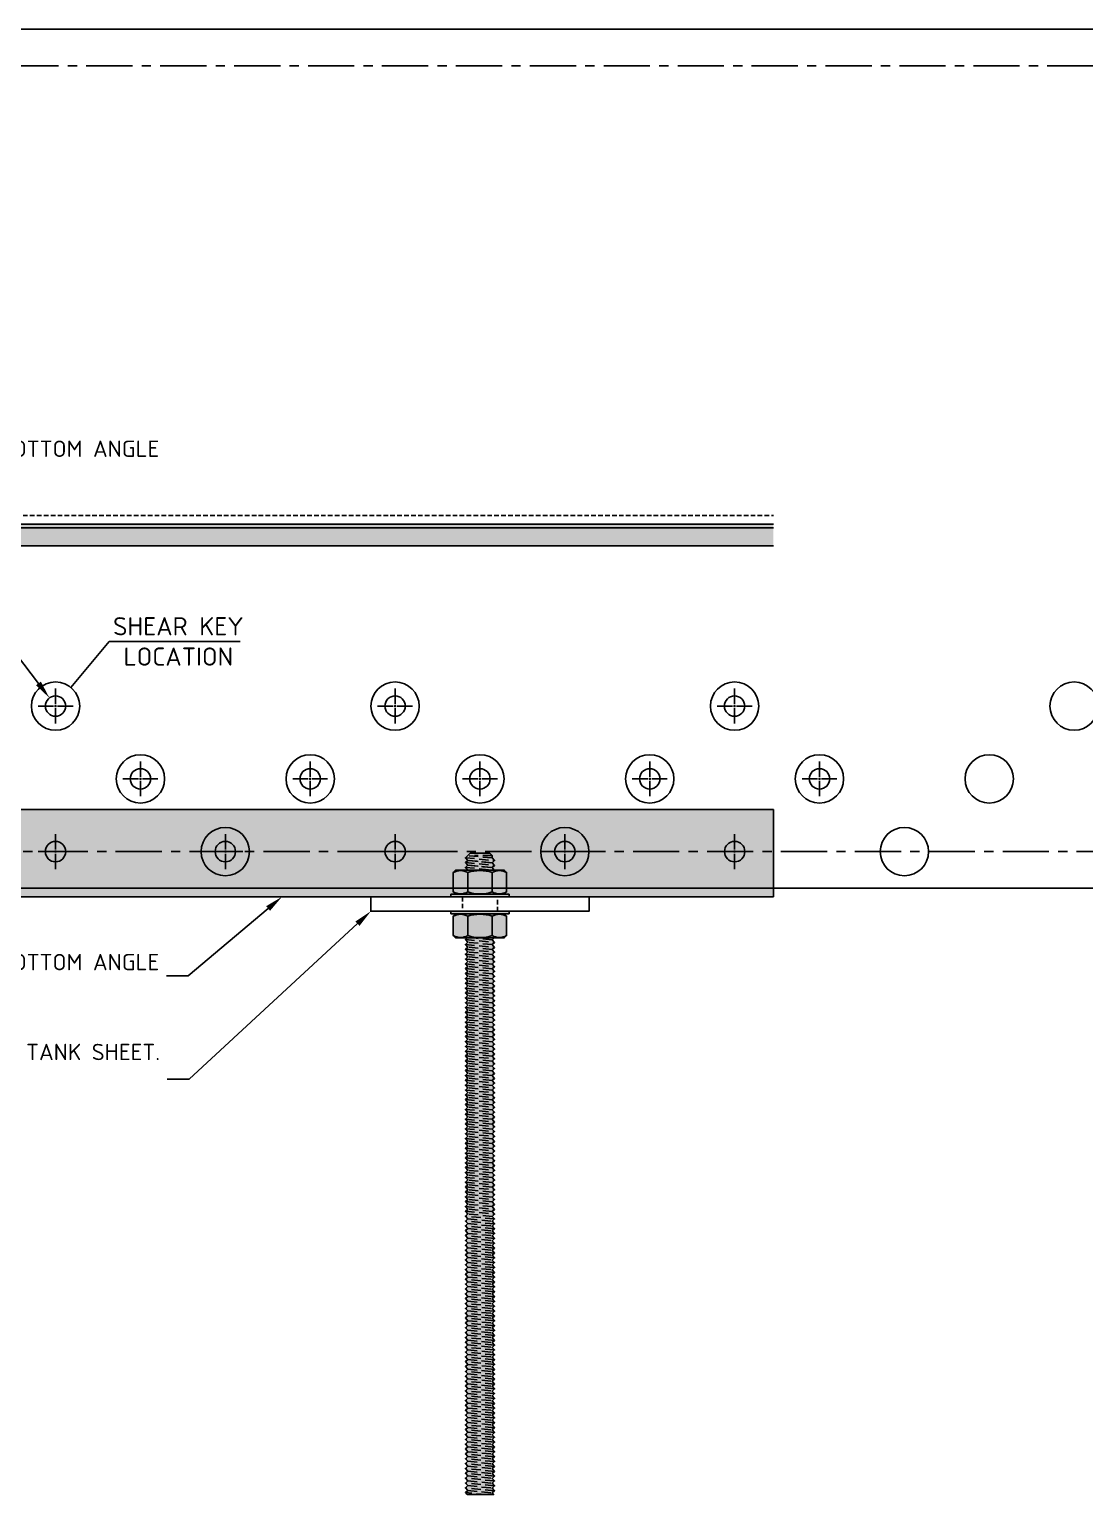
# Model space of a CAD drawing. Header units: millimetres. Extents: x -272986 to 200319, y -34579 to 49604.
# Drawn here: x 41506 to 42231, y -625 to 382 of the extents above; entities that cross this region are included whole.
import ezdxf
from ezdxf import colors
from ezdxf.entities.mleader import LeaderData, LeaderLine
from ezdxf.math import Vec2, Vec3

# ---------------------------------------------------------------- set-up
doc = ezdxf.new("R2010")
doc.units = ezdxf.units.MM
for name, pattern in [('CENTER', [50.8, 31.75, -6.35, 6.35, -6.35]), ('CENTER2', [28.575, 19.05, -3.175, 3.175, -3.175]), ('HIDDEN', [9.525, 6.35, -3.175]), ('HIDDEN2', [4.7625, 3.175, -1.5875])]:
    doc.linetypes.add(name, pattern=pattern)
doc.layers.get('Defpoints').update_dxf_attribs({"color": 9})
for name, color, linetype in [('Bolt Holes', 7, 'Continuous'), ('CENTRELINE', 1, 'CENTER'), ('X 0952 M', 7, 'Continuous'), ('X 1001 M', 8, 'HIDDEN2'), ('X 1952 M', 8, 'HIDDEN'), ('X 3001 D', 5, 'Continuous'), ('X 5001 H', 8, 'Continuous')]:
    doc.layers.add(name, color=color, linetype=linetype)
doc.layers.add('X 5999 H', color=7, linetype='Continuous', true_color=0xffffff)
doc.styles.add('BIT STD. 2.5', font='isocpeur.ttf', dxfattribs={"height": 2.5})
doc.dimstyles.new('BIT STD. 2.5.1', dxfattribs={"dimtxt": 2, "dimasz": 2.5, "dimexe": 1, "dimexo": 0.75, "dimgap": 1, "dimtad": 1, "dimtih": 1, "dimtoh": 1, "dimdec": 0, "dimdsep": 46, "dimtxsty": 'BIT STD. 2.5', "dimcen": 0, "dimadec": 0, "dimazin": 0, "dimtfac": 1, "dimtdec": 0, "dimtofl": 0, "dimtmove": 0, "dimatfit": 3, "dimfxl": 1, "dimtfill": 1, "dimlwd": -1, "dimlwe": -1, "dimarcsym": 0})

# ---------------------------------------------------------------- blocks, each defined once
blk = doc.blocks.new('*U330')
blk.add_line((-619.6, 0), (-2573.6, 0))
blk = doc.blocks.new('*U217')
at = {"layer": 'CENTRELINE', "color": 0, "linetype": 'CENTER2', "transparency": 16777216}
for p, q in [((0, 1.4), (0, 12)), ((-12, 0), (-1.4, 0)), ((1.4, 0), (12, 0)), ((0, -12), (0, -1.4))]:
    blk.add_line(p, q, dxfattribs=at)
at = {"layer": 'CENTRELINE', "color": 0, "linetype": 'Continuous', "transparency": 16777216}
for p, q in [((-0.7, 0), (0.7, 0)), ((0, -0.7), (0, 0.7))]:
    blk.add_line(p, q, dxfattribs=at)
blk = doc.blocks.new('14mm DIA HOLE')
blk.add_circle((0, 0), 7)
at = {"layer": 'CENTRELINE', "linetype": 'CENTER2'}
blk.add_blockref('*U217', (0, 0), dxfattribs=at)
blk = doc.blocks.new('*U329')
blk.add_blockref('14mm DIA HOLE', (0, 0))
blk = doc.blocks.new('540 SDDS')
blk.add_line((2423.6, 25), (-30, 25))
at = {"layer": 'Defpoints', "color": 1, "linetype": 'CENTER'}
blk.add_lwpolyline([(0, -540), (2450, -540), (2450, 0), (0, 0)], close=True, dxfattribs=at)
blk.add_blockref('*U330', (2600, -565))
at = {"layer": 'Bolt Holes', "color": 0, "linetype": 'ByBlock', "lineweight": -2, "transparency": 16777216}
for p in [(466.7, -540), (583.4, -540), (700.1, -540), (816.7, -540), (933.4, -540)]:
    blk.add_blockref('*U329', p, dxfattribs=at)
blk = doc.blocks.new('*U349')
at = {"color": 112}
blk.add_circle((0, 0), 16.6, dxfattribs=at)
blk = doc.blocks.new('*U350')
at = {"color": 0, "linetype": 'ByBlock', "lineweight": -2, "transparency": 16777216}
for p in [(233.334, 0), (466.668, 0), (700.002, 0)]:
    blk.add_blockref('*U349', p, dxfattribs=at)
blk = doc.blocks.new('*U343')
at = {"color": 112}
blk.add_circle((0, 0), 16.6, dxfattribs=at)
blk = doc.blocks.new('*U344')
at = {"color": 0, "linetype": 'ByBlock', "lineweight": -2, "transparency": 16777216}
for p in [(466.668, 0), (700.002, 0), (933.336, 0)]:
    blk.add_blockref('*U343', p, dxfattribs=at)
blk = doc.blocks.new('*U345')
at = {"color": 112}
blk.add_circle((0, 0), 16.6, dxfattribs=at)
blk = doc.blocks.new('*U346')
at = {"color": 0, "linetype": 'ByBlock', "lineweight": -2, "transparency": 16777216}
for p in [(233.334, 0), (466.668, 0), (700.002, 0), (933.336, 0)]:
    blk.add_blockref('*U345', p, dxfattribs=at)
blk = doc.blocks.new('*U347')
at = {"color": 112}
blk.add_circle((0, 0), 16.6, dxfattribs=at)
blk = doc.blocks.new('*U348')
at = {"color": 0, "linetype": 'ByBlock', "lineweight": -2, "transparency": 16777216}
for p in [(466.668, 0), (700.002, 0), (933.336, 0)]:
    blk.add_blockref('*U347', p, dxfattribs=at)
blk = doc.blocks.new('*D355')
at = {"layer": 'Defpoints', "color": 0, "transparency": 16777216}
for p in [(41519.9, -77.2), (41528.3, -88.4)]:
    blk.add_point(p, dxfattribs=at)
at = {"layer": 'X 3001 D', "color": 0, "transparency": 16777216}
for p, q in [((41417.3, -40.8), (41492.3, -40.8)), ((41492.3, -40.8), (41512.3, -67.3))]:
    blk.add_line(p, q, dxfattribs=at)
blk.add_solid([(41514, -66), (41510.7, -68.5), (41519.9, -77.2)], dxfattribs=at)
at = {"layer": 'X 3001 D', "color": 0, "transparency": 16777216, "insert": (41452.3, -27.6), "char_height": 12.5, "attachment_point": 5, "style": 'BIT STD. 2.5', "bg_fill": 3, "box_fill_scale": 1.1, "bg_fill_color": 256, "bg_fill_true_color": 13158600, "bg_fill_transparency": 0}
blk.add_mtext(' ∅14 typ.', dxfattribs=at)
blk = doc.blocks.new('A$C1D14493D')
h = blk.add_hatch(color=254)
h.dxf.hatch_style = 1
h.paths.add_polyline_path([(10, -239.4), (8.3, -237.9), (10, -236.1), (8.3, -234.6), (10, -232.8), (8.3, -231.3), (10, -229.4), (8.3, -227.9), (10, -226.1), (8.3, -224.6), (10, -222.8), (8.3, -221.3), (10, -219.4), (8.3, -217.9), (-8.3, -219.6), (-10, -221.4), (-8.3, -222.9), (-10, -224.8), (-8.3, -226.3), (-10, -228.1), (-8.3, -229.6), (-10, -231.4), (-8.3, -232.9), (-10, -234.8), (-8.3, -236.3), (-10, -238.1), (-8.3, -239.6), (-10, -241.4), (-8.3, -242.9), (-10, -244.8), (-8.3, -246.3), (-10, -248.1), (-8.3, -249.6), (-10, -251.4), (-8.3, -252.9), (-10, -254.8), (-8.3, -256.3), (-10, -258.1), (-8.3, -259.6), (-10, -261.4), (-8.3, -262.9), (-10, -264.8), (-8.3, -266.3), (-10, -268.1), (-8.3, -269.6), (-10, -271.4), (-8.3, -272.9), (-10, -274.8), (-8.3, -276.3), (-10, -278.1), (-8.3, -279.6), (-10, -281.4), (-8.3, -282.9), (-10, -284.8), (-8.3, -286.3), (-10, -288.1), (-8.3, -289.6), (-10, -291.4), (-8.3, -292.9), (-10, -294.8), (-8.3, -296.3), (-10, -298.1), (-8.3, -299.6), (-10, -301.4), (-8.3, -302.9), (-10, -304.8), (-8.3, -306.3), (-10, -308.1), (-8.3, -309.6), (-10, -311.4), (-8.3, -312.9), (-10, -314.8), (-8.3, -316.3), (-10, -318.1), (-8.3, -319.6), (-10, -321.4), (-8.3, -322.9), (-10, -324.8), (-8.3, -326.3), (-10, -328.1), (-8.3, -329.6), (-10, -331.4), (-8.3, -332.9), (-10, -334.8), (-8.3, -336.3), (-10, -338.1), (-8.3, -339.6), (-10, -341.4), (-8.3, -342.9), (-10, -344.8), (-8.3, -346.3), (-10, -348.1), (-8.3, -349.6), (-10, -351.4), (-8.3, -352.9), (-10, -354.8), (-8.3, -356.3), (-10, -358.1), (-8.3, -359.6), (-10, -361.4), (-8.3, -362.9), (-10, -364.8), (-8.3, -366.3), (-10, -368.1), (-8.3, -369.6), (-10, -371.4), (-8.3, -372.9), (-10, -374.8), (-8.3, -376.3), (-10, -378.1), (-8.3, -379.6), (-10, -381.4), (-8.3, -382.9), (-10, -384.8), (-8.3, -386.3), (-10, -388.1), (-8.3, -389.6), (-10, -391.4), (-8.3, -392.9), (-10, -394.8), (-8.3, -396.3), (-10, -398.1), (-8.3, -399.6), (-10, -401.4), (-8.3, -402.9), (-10, -404.8), (-8.3, -406.3), (-10, -408.1), (-8.3, -409.6), (-9.4, -410.8), (8.7, -410.8), (10, -409.4), (8.3, -407.9), (10, -406.1), (8.3, -404.6), (10, -402.8), (8.3, -401.3), (10, -399.4), (8.3, -397.9), (10, -396.1), (8.3, -394.6), (10, -392.8), (8.3, -391.3), (10, -389.4), (8.3, -387.9), (10, -386.1), (8.3, -384.6), (10, -382.8), (8.3, -381.3), (10, -379.4), (8.3, -377.9), (10, -376.1), (8.3, -374.6), (10, -372.8), (8.3, -371.3), (10, -369.4), (8.3, -367.9), (10, -366.1), (8.3, -364.6), (10, -362.8), (8.3, -361.3), (10, -359.4), (8.3, -357.9), (10, -356.1), (8.3, -354.6), (10, -352.8), (8.3, -351.3), (10, -349.4), (8.3, -347.9), (10, -346.1), (8.3, -344.6), (10, -342.8), (8.3, -341.3), (10, -339.4), (8.3, -337.9), (10, -336.1), (8.3, -334.6), (10, -332.8), (8.3, -331.3), (10, -329.4), (8.3, -327.9), (10, -326.1), (8.3, -324.6), (10, -322.8), (8.3, -321.3), (10, -319.4), (8.3, -317.9), (10, -316.1), (8.3, -314.6), (10, -312.8), (8.3, -311.3), (10, -309.4), (8.3, -307.9), (10, -306.1), (8.3, -304.6), (10, -302.8), (8.3, -301.3), (10, -299.4), (8.3, -297.9), (10, -296.1), (8.3, -294.6), (10, -292.8), (8.3, -291.3), (10, -289.4), (8.3, -287.9), (10, -286.1), (8.3, -284.6), (10, -282.8), (8.3, -281.3), (10, -279.4), (8.3, -277.9), (10, -276.1), (8.3, -274.6), (10, -272.8), (8.3, -271.3), (10, -269.4), (8.3, -267.9), (10, -266.1), (8.3, -264.6), (10, -262.8), (8.3, -261.3), (10, -259.4), (8.3, -257.9), (10, -256.1), (8.3, -254.6), (10, -252.8), (8.3, -251.3), (10, -249.4), (8.3, -247.9), (10, -246.1), (8.3, -244.6), (10, -242.8), (8.3, -241.3)])
h.paths.add_polyline_path([(8.3, 18.3), (10, 20.2), (8.3, 21.7), (10, 23.5), (8.3, 25), (10, 26.8), (8.3, 28.3), (6.7, 30), (-6.7, 30), (-8.3, 28.3), (-8.3, 26.7), (-10, 24.8), (-8.3, 23.3), (-10, 21.5), (-8.3, 20), (-9.8, 18.3)])
h.paths.add_polyline_path([(18.3, 3.3), (18.3, 16.7), (16.7, 18.3), (-16.7, 18.3), (-18.3, 16.7), (-18.3, 3.3), (-16.7, 1.7), (16.7, 1.7)])
h.paths.add_polyline_path([(-20, 1.7), (-20, 0), (20, 0), (20, 1.7)])
h.paths.add_polyline_path([(-20, -11.7), (-20, -10), (20, -10), (20, -11.7)])
h.paths.add_polyline_path([(18.3, -13.3), (18.3, -26.7), (16.7, -28.3), (-16.7, -28.3), (-18.3, -26.7), (-18.3, -13.3), (-16.7, -11.7), (16.7, -11.7)])
h.paths.add_polyline_path([(-8.3, -219.6), (8.3, -217.9), (10, -216.1), (8.3, -214.6), (10, -212.8), (8.3, -211.3), (10, -209.4), (8.3, -207.9), (10, -206.1), (8.3, -204.6), (10, -202.8), (8.3, -201.3), (10, -199.4), (8.3, -197.9), (10, -196.1), (8.3, -194.6), (10, -192.8), (8.3, -191.3), (10, -189.4), (8.3, -187.9), (10, -186.1), (8.3, -184.6), (10, -182.8), (8.3, -181.3), (10, -179.4), (8.3, -177.9), (10, -176.1), (8.3, -174.6), (10, -172.8), (8.3, -171.3), (10, -169.4), (8.3, -167.9), (10, -166.1), (8.3, -164.6), (10, -162.8), (8.3, -161.3), (10, -159.4), (8.3, -157.9), (10, -156.1), (8.3, -154.6), (10, -152.8), (8.3, -151.3), (10, -149.4), (8.3, -147.9), (10, -146.1), (8.3, -144.6), (10, -142.8), (8.3, -141.3), (10, -139.4), (8.3, -137.9), (10, -136.1), (8.3, -134.6), (10, -132.8), (8.3, -131.3), (10, -129.4), (8.3, -127.9), (10, -126.1), (8.3, -124.6), (10, -122.8), (8.3, -121.3), (10, -119.4), (8.3, -117.9), (10, -116.1), (8.3, -114.6), (10, -112.8), (8.3, -111.3), (10, -109.4), (8.3, -107.9), (10, -106.1), (8.3, -104.6), (10, -102.8), (8.3, -101.3), (10, -99.4), (8.3, -97.9), (10, -96.1), (8.3, -94.6), (10, -92.8), (8.3, -91.3), (10, -89.4), (8.3, -87.9), (10, -86.1), (8.3, -84.6), (10, -82.8), (8.3, -81.3), (10, -79.4), (8.3, -77.9), (10, -76.1), (8.3, -74.6), (10, -72.8), (8.3, -71.3), (10, -69.4), (8.3, -67.9), (10, -66.1), (8.3, -64.6), (10, -62.8), (8.3, -61.3), (10, -59.4), (8.3, -57.9), (10, -56.1), (8.3, -54.6), (10, -52.8), (8.3, -51.3), (10, -49.4), (8.3, -47.9), (10, -46.1), (8.3, -44.6), (10, -42.8), (8.3, -41.3), (10, -39.4), (8.3, -37.9), (10, -36.1), (8.3, -34.6), (10, -32.8), (8.3, -31.3), (10, -29.4), (8.8, -28.3), (-9.7, -28.3), (-8.3, -29.6), (-10, -31.4), (-8.3, -32.9), (-10, -34.8), (-8.3, -36.3), (-10, -38.1), (-8.3, -39.6), (-10, -41.4), (-8.3, -42.9), (-10, -44.8), (-8.3, -46.3), (-10, -48.1), (-8.3, -49.6), (-10, -51.4), (-8.3, -52.9), (-10, -54.8), (-8.3, -56.3), (-10, -58.1), (-8.3, -59.6), (-10, -61.4), (-8.3, -62.9), (-10, -64.8), (-8.3, -66.3), (-10, -68.1), (-8.3, -69.6), (-10, -71.4), (-8.3, -72.9), (-10, -74.8), (-8.3, -76.3), (-10, -78.1), (-8.3, -79.6), (-10, -81.4), (-8.3, -82.9), (-10, -84.8), (-8.3, -86.3), (-10, -88.1), (-8.3, -89.6), (-10, -91.4), (-8.3, -92.9), (-10, -94.8), (-8.3, -96.3), (-10, -98.1), (-8.3, -99.6), (-10, -101.4), (-8.3, -102.9), (-10, -104.8), (-8.3, -106.3), (-10, -108.1), (-8.3, -109.6), (-10, -111.4), (-8.3, -112.9), (-10, -114.8), (-8.3, -116.3), (-10, -118.1), (-8.3, -119.6), (-10, -121.4), (-8.3, -122.9), (-10, -124.8), (-8.3, -126.3), (-10, -128.1), (-8.3, -129.6), (-10, -131.4), (-8.3, -132.9), (-10, -134.8), (-8.3, -136.3), (-10, -138.1), (-8.3, -139.6), (-10, -141.4), (-8.3, -142.9), (-10, -144.8), (-8.3, -146.3), (-10, -148.1), (-8.3, -149.6), (-10, -151.4), (-8.3, -152.9), (-10, -154.8), (-8.3, -156.3), (-10, -158.1), (-8.3, -159.6), (-10, -161.4), (-8.3, -162.9), (-10, -164.8), (-8.3, -166.3), (-10, -168.1), (-8.3, -169.6), (-10, -171.4), (-8.3, -172.9), (-10, -174.8), (-8.3, -176.3), (-10, -178.1), (-8.3, -179.6), (-10, -181.4), (-8.3, -182.9), (-10, -184.8), (-8.3, -186.3), (-10, -188.1), (-8.3, -189.6), (-10, -191.4), (-8.3, -192.9), (-10, -194.8), (-8.3, -196.3), (-10, -198.1), (-8.3, -199.6), (-10, -201.4), (-8.3, -202.9), (-10, -204.8), (-8.3, -206.3), (-10, -208.1), (-8.3, -209.6), (-10, -211.4), (-8.3, -212.9), (-10, -214.8), (-8.3, -216.3), (-10, -218.1)])
at = {"layer": 'X 0952 M'}
for p, q in [((-8.3, 16.7), (-8.3, 3.3)), ((8.3, 16.7), (8.3, 3.3)), ((-8.3, -26.7), (-8.3, -13.3)), ((8.3, -26.7), (8.3, -13.3))]:
    blk.add_line(p, q, dxfattribs=at)
for points in [[(8.3, 18.3), (10, 20.2), (8.3, 21.7), (10, 23.5), (8.3, 25), (10, 26.8), (8.3, 28.3), (6.7, 30), (-6.7, 30), (-8.3, 28.3), (-8.3, 26.7), (-10, 24.8), (-8.3, 23.3), (-10, 21.5), (-8.3, 20), (-9.8, 18.3)], [(18.3, 3.3), (18.3, 16.7), (16.7, 18.3), (-16.7, 18.3), (-18.3, 16.7), (-18.3, 3.3), (-16.7, 1.7), (16.7, 1.7)], [(-20, 1.7), (-20, 0), (20, 0), (20, 1.7)], [(-20, -11.7), (-20, -10), (20, -10), (20, -11.7)], [(18.3, -13.3), (18.3, -26.7), (16.7, -28.3), (-16.7, -28.3), (-18.3, -26.7), (-18.3, -13.3), (-16.7, -11.7), (16.7, -11.7)], [(-8.3, -219.6), (-10, -221.4), (-8.3, -222.9), (-10, -224.8), (-8.3, -226.3), (-10, -228.1), (-8.3, -229.6), (-10, -231.4), (-8.3, -232.9), (-10, -234.8), (-8.3, -236.3), (-10, -238.1), (-8.3, -239.6), (-10, -241.4), (-8.3, -242.9), (-10, -244.8), (-8.3, -246.3), (-10, -248.1), (-8.3, -249.6), (-10, -251.4), (-8.3, -252.9), (-10, -254.8), (-8.3, -256.3), (-10, -258.1), (-8.3, -259.6), (-10, -261.4), (-8.3, -262.9), (-10, -264.8), (-8.3, -266.3), (-10, -268.1), (-8.3, -269.6), (-10, -271.4), (-8.3, -272.9), (-10, -274.8), (-8.3, -276.3), (-10, -278.1), (-8.3, -279.6), (-10, -281.4), (-8.3, -282.9), (-10, -284.8), (-8.3, -286.3), (-10, -288.1), (-8.3, -289.6), (-10, -291.4), (-8.3, -292.9), (-10, -294.8), (-8.3, -296.3), (-10, -298.1), (-8.3, -299.6), (-10, -301.4), (-8.3, -302.9), (-10, -304.8), (-8.3, -306.3), (-10, -308.1), (-8.3, -309.6), (-10, -311.4), (-8.3, -312.9), (-10, -314.8), (-8.3, -316.3), (-10, -318.1), (-8.3, -319.6), (-10, -321.4), (-8.3, -322.9), (-10, -324.8), (-8.3, -326.3), (-10, -328.1), (-8.3, -329.6), (-10, -331.4), (-8.3, -332.9), (-10, -334.8), (-8.3, -336.3), (-10, -338.1), (-8.3, -339.6), (-10, -341.4), (-8.3, -342.9), (-10, -344.8), (-8.3, -346.3), (-10, -348.1), (-8.3, -349.6), (-10, -351.4), (-8.3, -352.9), (-10, -354.8), (-8.3, -356.3), (-10, -358.1), (-8.3, -359.6), (-10, -361.4), (-8.3, -362.9), (-10, -364.8), (-8.3, -366.3), (-10, -368.1), (-8.3, -369.6), (-10, -371.4), (-8.3, -372.9), (-10, -374.8), (-8.3, -376.3), (-10, -378.1), (-8.3, -379.6), (-10, -381.4), (-8.3, -382.9), (-10, -384.8), (-8.3, -386.3), (-10, -388.1), (-8.3, -389.6), (-10, -391.4), (-8.3, -392.9), (-10, -394.8), (-8.3, -396.3), (-10, -398.1), (-8.3, -399.6), (-10, -401.4), (-8.3, -402.9), (-10, -404.8), (-8.3, -406.3), (-10, -408.1), (-8.3, -409.6), (-9.4, -410.8), (8.7, -410.8), (10, -409.4), (8.3, -407.9), (10, -406.1), (8.3, -404.6), (10, -402.8), (8.3, -401.3), (10, -399.4), (8.3, -397.9), (10, -396.1), (8.3, -394.6), (10, -392.8), (8.3, -391.3), (10, -389.4), (8.3, -387.9), (10, -386.1), (8.3, -384.6), (10, -382.8), (8.3, -381.3), (10, -379.4), (8.3, -377.9), (10, -376.1), (8.3, -374.6), (10, -372.8), (8.3, -371.3), (10, -369.4), (8.3, -367.9), (10, -366.1), (8.3, -364.6), (10, -362.8), (8.3, -361.3), (10, -359.4), (8.3, -357.9), (10, -356.1), (8.3, -354.6), (10, -352.8), (8.3, -351.3), (10, -349.4), (8.3, -347.9), (10, -346.1), (8.3, -344.6), (10, -342.8), (8.3, -341.3), (10, -339.4), (8.3, -337.9), (10, -336.1), (8.3, -334.6), (10, -332.8), (8.3, -331.3), (10, -329.4), (8.3, -327.9), (10, -326.1), (8.3, -324.6), (10, -322.8), (8.3, -321.3), (10, -319.4), (8.3, -317.9), (10, -316.1), (8.3, -314.6), (10, -312.8), (8.3, -311.3), (10, -309.4), (8.3, -307.9), (10, -306.1), (8.3, -304.6), (10, -302.8), (8.3, -301.3), (10, -299.4), (8.3, -297.9), (10, -296.1), (8.3, -294.6), (10, -292.8), (8.3, -291.3), (10, -289.4), (8.3, -287.9), (10, -286.1), (8.3, -284.6), (10, -282.8), (8.3, -281.3), (10, -279.4), (8.3, -277.9), (10, -276.1), (8.3, -274.6), (10, -272.8), (8.3, -271.3), (10, -269.4), (8.3, -267.9), (10, -266.1), (8.3, -264.6), (10, -262.8), (8.3, -261.3), (10, -259.4), (8.3, -257.9), (10, -256.1), (8.3, -254.6), (10, -252.8), (8.3, -251.3), (10, -249.4), (8.3, -247.9), (10, -246.1), (8.3, -244.6), (10, -242.8), (8.3, -241.3), (10, -239.4), (8.3, -237.9), (10, -236.1), (8.3, -234.6), (10, -232.8), (8.3, -231.3), (10, -229.4), (8.3, -227.9), (10, -226.1), (8.3, -224.6), (10, -222.8), (8.3, -221.3), (10, -219.4), (8.3, -217.9), (10, -216.1), (8.3, -214.6), (10, -212.8), (8.3, -211.3), (10, -209.4), (8.3, -207.9), (10, -206.1), (8.3, -204.6), (10, -202.8), (8.3, -201.3), (10, -199.4), (8.3, -197.9), (10, -196.1), (8.3, -194.6), (10, -192.8), (8.3, -191.3), (10, -189.4), (8.3, -187.9), (10, -186.1), (8.3, -184.6), (10, -182.8), (8.3, -181.3), (10, -179.4), (8.3, -177.9), (10, -176.1), (8.3, -174.6), (10, -172.8), (8.3, -171.3), (10, -169.4), (8.3, -167.9), (10, -166.1), (8.3, -164.6), (10, -162.8), (8.3, -161.3), (10, -159.4), (8.3, -157.9), (10, -156.1), (8.3, -154.6), (10, -152.8), (8.3, -151.3), (10, -149.4), (8.3, -147.9), (10, -146.1), (8.3, -144.6), (10, -142.8), (8.3, -141.3), (10, -139.4), (8.3, -137.9), (10, -136.1), (8.3, -134.6), (10, -132.8), (8.3, -131.3), (10, -129.4), (8.3, -127.9), (10, -126.1), (8.3, -124.6), (10, -122.8), (8.3, -121.3), (10, -119.4), (8.3, -117.9), (10, -116.1), (8.3, -114.6), (10, -112.8), (8.3, -111.3), (10, -109.4), (8.3, -107.9), (10, -106.1), (8.3, -104.6), (10, -102.8), (8.3, -101.3), (10, -99.4), (8.3, -97.9), (10, -96.1), (8.3, -94.6), (10, -92.8), (8.3, -91.3), (10, -89.4), (8.3, -87.9), (10, -86.1), (8.3, -84.6), (10, -82.8), (8.3, -81.3), (10, -79.4), (8.3, -77.9), (10, -76.1), (8.3, -74.6), (10, -72.8), (8.3, -71.3), (10, -69.4), (8.3, -67.9), (10, -66.1), (8.3, -64.6), (10, -62.8), (8.3, -61.3), (10, -59.4), (8.3, -57.9), (10, -56.1), (8.3, -54.6), (10, -52.8), (8.3, -51.3), (10, -49.4), (8.3, -47.9), (10, -46.1), (8.3, -44.6), (10, -42.8), (8.3, -41.3), (10, -39.4), (8.3, -37.9), (10, -36.1), (8.3, -34.6), (10, -32.8), (8.3, -31.3), (10, -29.4), (8.8, -28.3), (-9.7, -28.3), (-8.3, -29.6), (-10, -31.4), (-8.3, -32.9), (-10, -34.8), (-8.3, -36.3), (-10, -38.1), (-8.3, -39.6), (-10, -41.4), (-8.3, -42.9), (-10, -44.8), (-8.3, -46.3), (-10, -48.1), (-8.3, -49.6), (-10, -51.4), (-8.3, -52.9), (-10, -54.8), (-8.3, -56.3), (-10, -58.1), (-8.3, -59.6), (-10, -61.4), (-8.3, -62.9), (-10, -64.8), (-8.3, -66.3), (-10, -68.1), (-8.3, -69.6), (-10, -71.4), (-8.3, -72.9), (-10, -74.8), (-8.3, -76.3), (-10, -78.1), (-8.3, -79.6), (-10, -81.4), (-8.3, -82.9), (-10, -84.8), (-8.3, -86.3), (-10, -88.1), (-8.3, -89.6), (-10, -91.4), (-8.3, -92.9), (-10, -94.8), (-8.3, -96.3), (-10, -98.1), (-8.3, -99.6), (-10, -101.4), (-8.3, -102.9), (-10, -104.8), (-8.3, -106.3), (-10, -108.1), (-8.3, -109.6), (-10, -111.4), (-8.3, -112.9), (-10, -114.8), (-8.3, -116.3), (-10, -118.1), (-8.3, -119.6), (-10, -121.4), (-8.3, -122.9), (-10, -124.8), (-8.3, -126.3), (-10, -128.1), (-8.3, -129.6), (-10, -131.4), (-8.3, -132.9), (-10, -134.8), (-8.3, -136.3), (-10, -138.1), (-8.3, -139.6), (-10, -141.4), (-8.3, -142.9), (-10, -144.8), (-8.3, -146.3), (-10, -148.1), (-8.3, -149.6), (-10, -151.4), (-8.3, -152.9), (-10, -154.8), (-8.3, -156.3), (-10, -158.1), (-8.3, -159.6), (-10, -161.4), (-8.3, -162.9), (-10, -164.8), (-8.3, -166.3), (-10, -168.1), (-8.3, -169.6), (-10, -171.4), (-8.3, -172.9), (-10, -174.8), (-8.3, -176.3), (-10, -178.1), (-8.3, -179.6), (-10, -181.4), (-8.3, -182.9), (-10, -184.8), (-8.3, -186.3), (-10, -188.1), (-8.3, -189.6), (-10, -191.4), (-8.3, -192.9), (-10, -194.8), (-8.3, -196.3), (-10, -198.1), (-8.3, -199.6), (-10, -201.4), (-8.3, -202.9), (-10, -204.8), (-8.3, -206.3), (-10, -208.1), (-8.3, -209.6), (-10, -211.4), (-8.3, -212.9), (-10, -214.8), (-8.3, -216.3), (-10, -218.1)]]:
    blk.add_lwpolyline(points, close=True, dxfattribs=at)
for centre, radius, start, end in [((-13.3, 8), 9.97, 59.9148, 120.0852), ((0, -8.5), 26.5, 71.68, 108.32), ((13.3, 8), 9.97, 59.9148, 120.0852), ((-13.3, 12), 9.97, 239.9148, 300.0852), ((0, 28.5), 26.5, 251.68, 288.32), ((13.3, 12), 9.97, 239.9148, 300.0852), ((-13.3, -22), 9.97, 59.9148, 120.0852), ((0, -38.5), 26.5, 71.68, 108.32), ((13.3, -22), 9.97, 59.9148, 120.0852), ((-13.3, -18), 9.97, 239.9148, 300.0852), ((0, -1.5), 26.5, 251.68, 288.32), ((13.3, -18), 9.97, 239.9148, 300.0852)]:
    blk.add_arc(centre, radius, start, end, dxfattribs=at)
at = {"layer": 'X 1952 M'}
for p, q in [((10, 26.8), (-10, 24.8)), ((10, 23.5), (-10, 21.5)), ((-8.3, 28.3), (3.7, 28.3)), ((-8.3, 26.7), (8.3, 28.3)), ((8.3, 25), (-8.3, 23.3)), ((-8.3, 23.3), (8.3, 25)), ((8.3, 21.7), (-8.3, 20)), ((-8.3, 20), (8.3, 21.7)), ((10, 20.2), (-8.3, 18.3)), ((10, -29.4), (-10, -31.4)), ((-8.3, -29.6), (4.3, -28.3)), ((10, -32.8), (-10, -34.8)), ((10, -36.1), (-10, -38.1)), ((10, -39.4), (-10, -41.4)), ((-8.3, -32.9), (8.3, -31.3)), ((-8.3, -36.3), (8.3, -34.6)), ((-8.3, -39.6), (8.3, -37.9)), ((10, -42.8), (-10, -44.8)), ((10, -46.1), (-10, -48.1)), ((10, -49.4), (-10, -51.4)), ((-8.3, -42.9), (8.3, -41.3)), ((-8.3, -46.3), (8.3, -44.6)), ((-8.3, -49.6), (8.3, -47.9)), ((10, -52.8), (-10, -54.8)), ((10, -56.1), (-10, -58.1)), ((10, -59.4), (-10, -61.4)), ((-8.3, -52.9), (8.3, -51.3)), ((-8.3, -56.3), (8.3, -54.6)), ((-8.3, -59.6), (8.3, -57.9)), ((10, -62.8), (-10, -64.8)), ((10, -66.1), (-10, -68.1)), ((10, -69.4), (-10, -71.4)), ((-8.3, -62.9), (8.3, -61.3)), ((-8.3, -66.3), (8.3, -64.6)), ((-8.3, -69.6), (8.3, -67.9)), ((10, -72.8), (-10, -74.8)), ((10, -76.1), (-10, -78.1)), ((10, -79.4), (-10, -81.4)), ((-8.3, -72.9), (8.3, -71.3)), ((-8.3, -76.3), (8.3, -74.6)), ((-8.3, -79.6), (8.3, -77.9)), ((10, -82.8), (-10, -84.8)), ((10, -86.1), (-10, -88.1)), ((10, -89.4), (-10, -91.4)), ((-8.3, -82.9), (8.3, -81.3)), ((-8.3, -86.3), (8.3, -84.6)), ((-8.3, -89.6), (8.3, -87.9)), ((10, -92.8), (-10, -94.8)), ((10, -96.1), (-10, -98.1)), ((10, -99.4), (-10, -101.4)), ((-8.3, -92.9), (8.3, -91.3)), ((-8.3, -96.3), (8.3, -94.6)), ((-8.3, -99.6), (8.3, -97.9)), ((10, -102.8), (-10, -104.8)), ((10, -106.1), (-10, -108.1)), ((10, -109.4), (-10, -111.4)), ((-8.3, -102.9), (8.3, -101.3)), ((-8.3, -106.3), (8.3, -104.6)), ((-8.3, -109.6), (8.3, -107.9)), ((10, -112.8), (-10, -114.8)), ((10, -116.1), (-10, -118.1)), ((10, -119.4), (-10, -121.4)), ((-8.3, -112.9), (8.3, -111.3)), ((-8.3, -116.3), (8.3, -114.6)), ((-8.3, -119.6), (8.3, -117.9)), ((10, -122.8), (-10, -124.8)), ((10, -126.1), (-10, -128.1)), ((10, -129.4), (-10, -131.4)), ((-8.3, -122.9), (8.3, -121.3)), ((-8.3, -126.3), (8.3, -124.6)), ((-8.3, -129.6), (8.3, -127.9)), ((10, -132.8), (-10, -134.8)), ((10, -136.1), (-10, -138.1)), ((10, -139.4), (-10, -141.4)), ((-8.3, -132.9), (8.3, -131.3)), ((-8.3, -136.3), (8.3, -134.6)), ((-8.3, -139.6), (8.3, -137.9)), ((10, -142.8), (-10, -144.8)), ((10, -146.1), (-10, -148.1)), ((10, -149.4), (-10, -151.4)), ((-8.3, -142.9), (8.3, -141.3)), ((-8.3, -146.3), (8.3, -144.6)), ((-8.3, -149.6), (8.3, -147.9)), ((10, -152.8), (-10, -154.8)), ((10, -156.1), (-10, -158.1)), ((10, -159.4), (-10, -161.4)), ((-8.3, -152.9), (8.3, -151.3)), ((-8.3, -156.3), (8.3, -154.6)), ((-8.3, -159.6), (8.3, -157.9)), ((10, -162.8), (-10, -164.8)), ((10, -166.1), (-10, -168.1)), ((10, -169.4), (-10, -171.4)), ((-8.3, -162.9), (8.3, -161.3)), ((-8.3, -166.3), (8.3, -164.6)), ((-8.3, -169.6), (8.3, -167.9)), ((10, -172.8), (-10, -174.8)), ((10, -176.1), (-10, -178.1)), ((10, -179.4), (-10, -181.4)), ((-8.3, -172.9), (8.3, -171.3)), ((-8.3, -176.3), (8.3, -174.6)), ((-8.3, -179.6), (8.3, -177.9)), ((10, -182.8), (-10, -184.8)), ((10, -186.1), (-10, -188.1)), ((10, -189.4), (-10, -191.4)), ((-8.3, -182.9), (8.3, -181.3)), ((-8.3, -186.3), (8.3, -184.6)), ((-8.3, -189.6), (8.3, -187.9)), ((-8.3, -192.9), (8.3, -191.3)), ((10, -192.8), (-10, -194.8)), ((10, -196.1), (-10, -198.1)), ((10, -199.4), (-10, -201.4)), ((-8.3, -196.3), (8.3, -194.6)), ((-8.3, -199.6), (8.3, -197.9)), ((-8.3, -202.9), (8.3, -201.3)), ((10, -202.8), (-10, -204.8)), ((10, -206.1), (-10, -208.1)), ((10, -209.4), (-10, -211.4)), ((-8.3, -206.3), (8.3, -204.6)), ((-8.3, -209.6), (8.3, -207.9)), ((-8.3, -212.9), (8.3, -211.3)), ((10, -212.8), (-10, -214.8)), ((10, -216.1), (-10, -218.1)), ((-10, -221.4), (10, -219.4)), ((-8.3, -216.3), (8.3, -214.6)), ((-8.3, -219.6), (8.3, -217.9)), ((8.3, -221.3), (-8.3, -222.9)), ((-10, -224.8), (10, -222.8)), ((-10, -228.1), (10, -226.1)), ((-10, -231.4), (10, -229.4)), ((8.3, -224.6), (-8.3, -226.3)), ((8.3, -227.9), (-8.3, -229.6)), ((8.3, -231.3), (-8.3, -232.9)), ((-10, -234.8), (10, -232.8)), ((-10, -238.1), (10, -236.1)), ((-10, -241.4), (10, -239.4)), ((8.3, -234.6), (-8.3, -236.3)), ((8.3, -237.9), (-8.3, -239.6)), ((8.3, -241.3), (-8.3, -242.9)), ((-10, -244.8), (10, -242.8)), ((-10, -248.1), (10, -246.1)), ((-10, -251.4), (10, -249.4)), ((8.3, -244.6), (-8.3, -246.3)), ((8.3, -247.9), (-8.3, -249.6)), ((8.3, -251.3), (-8.3, -252.9)), ((-10, -254.8), (10, -252.8)), ((-10, -258.1), (10, -256.1)), ((-10, -261.4), (10, -259.4)), ((8.3, -254.6), (-8.3, -256.3)), ((8.3, -257.9), (-8.3, -259.6)), ((8.3, -261.3), (-8.3, -262.9)), ((-10, -264.8), (10, -262.8)), ((-10, -268.1), (10, -266.1)), ((-10, -271.4), (10, -269.4)), ((8.3, -264.6), (-8.3, -266.3)), ((8.3, -267.9), (-8.3, -269.6)), ((8.3, -271.3), (-8.3, -272.9)), ((-10, -274.8), (10, -272.8)), ((-10, -278.1), (10, -276.1)), ((-10, -281.4), (10, -279.4)), ((8.3, -274.6), (-8.3, -276.3)), ((8.3, -277.9), (-8.3, -279.6)), ((8.3, -281.3), (-8.3, -282.9)), ((-10, -284.8), (10, -282.8)), ((-10, -288.1), (10, -286.1)), ((-10, -291.4), (10, -289.4)), ((8.3, -284.6), (-8.3, -286.3)), ((8.3, -287.9), (-8.3, -289.6)), ((8.3, -291.3), (-8.3, -292.9)), ((-10, -294.8), (10, -292.8)), ((-10, -298.1), (10, -296.1)), ((-10, -301.4), (10, -299.4)), ((8.3, -294.6), (-8.3, -296.3)), ((8.3, -297.9), (-8.3, -299.6)), ((8.3, -301.3), (-8.3, -302.9)), ((-10, -304.8), (10, -302.8)), ((-10, -308.1), (10, -306.1)), ((-10, -311.4), (10, -309.4)), ((8.3, -304.6), (-8.3, -306.3)), ((8.3, -307.9), (-8.3, -309.6)), ((8.3, -311.3), (-8.3, -312.9)), ((-10, -314.8), (10, -312.8)), ((-10, -318.1), (10, -316.1)), ((-10, -321.4), (10, -319.4)), ((8.3, -314.6), (-8.3, -316.3)), ((8.3, -317.9), (-8.3, -319.6)), ((8.3, -321.3), (-8.3, -322.9)), ((-10, -324.8), (10, -322.8)), ((-10, -328.1), (10, -326.1)), ((-10, -331.4), (10, -329.4)), ((8.3, -324.6), (-8.3, -326.3)), ((8.3, -327.9), (-8.3, -329.6)), ((8.3, -331.3), (-8.3, -332.9)), ((-10, -334.8), (10, -332.8)), ((-10, -338.1), (10, -336.1)), ((-10, -341.4), (10, -339.4)), ((8.3, -334.6), (-8.3, -336.3)), ((8.3, -337.9), (-8.3, -339.6)), ((8.3, -341.3), (-8.3, -342.9)), ((-10, -344.8), (10, -342.8)), ((-10, -348.1), (10, -346.1)), ((-10, -351.4), (10, -349.4)), ((8.3, -344.6), (-8.3, -346.3)), ((8.3, -347.9), (-8.3, -349.6)), ((8.3, -351.3), (-8.3, -352.9)), ((-10, -354.8), (10, -352.8)), ((-10, -358.1), (10, -356.1)), ((-10, -361.4), (10, -359.4)), ((8.3, -354.6), (-8.3, -356.3)), ((8.3, -357.9), (-8.3, -359.6)), ((8.3, -361.3), (-8.3, -362.9)), ((-10, -364.8), (10, -362.8)), ((-10, -368.1), (10, -366.1)), ((-10, -371.4), (10, -369.4)), ((8.3, -364.6), (-8.3, -366.3)), ((8.3, -367.9), (-8.3, -369.6)), ((8.3, -371.3), (-8.3, -372.9)), ((-10, -374.8), (10, -372.8)), ((-10, -378.1), (10, -376.1)), ((-10, -381.4), (10, -379.4)), ((8.3, -374.6), (-8.3, -376.3)), ((8.3, -377.9), (-8.3, -379.6)), ((8.3, -381.3), (-8.3, -382.9)), ((-10, -384.8), (10, -382.8)), ((-10, -388.1), (10, -386.1)), ((-10, -391.4), (10, -389.4)), ((8.3, -384.6), (-8.3, -386.3)), ((8.3, -387.9), (-8.3, -389.6)), ((8.3, -391.3), (-8.3, -392.9)), ((-10, -394.8), (10, -392.8)), ((-10, -398.1), (10, -396.1)), ((-10, -401.4), (10, -399.4)), ((8.3, -394.6), (-8.3, -396.3)), ((8.3, -397.9), (-8.3, -399.6)), ((8.3, -401.3), (-8.3, -402.9)), ((-10, -404.8), (10, -402.8)), ((-10, -408.1), (10, -406.1)), ((8.3, -404.6), (-8.3, -406.3)), ((8.3, -407.9), (-8.3, -409.6)), ((-4, -410.8), (10, -409.4))]:
    blk.add_line(p, q, dxfattribs=at)
blk = doc.blocks.new('*D361')
at = {"layer": 'Defpoints', "color": 0, "transparency": 16777216}
for p in [(41534.7, -70.1), (41513.5, -95.6)]:
    blk.add_point(p, dxfattribs=at)
at = {"layer": 'X 3001 D', "color": 0, "transparency": 16777216}
for p, q in [((41561, -38.4), (41534.7, -70.1)), ((41651, -38.4), (41561, -38.4))]:
    blk.add_line(p, q, dxfattribs=at)
at = {"layer": 'X 3001 D', "color": 0, "transparency": 16777216, "insert": (41608.5, -38.4), "char_height": 12.5, "attachment_point": 5, "style": 'BIT STD. 2.5'}
blk.add_mtext('SHEAR KEY\\PLOCATION', dxfattribs=at)
blk = doc.blocks.new('_None')

msp = doc.modelspace()

# ---------------------------------------------------------------- hatches: boundary and pattern name
at = {"layer": 'X 5001 H'}
h = msp.add_hatch(color=4, dxfattribs=at)
h.dxf.hatch_style = 1
h.paths.add_polyline_path([(42017.4766, 39.6772), (42017.4766, 42.1772), (40968.2534, 42.1772), (40968.2534, 39.6772)])
h = msp.add_hatch(dxfattribs=at)
h.set_pattern_fill('ANSI36', color=8, scale=0.75)
h.set_pattern_definition([(45, (-23036.455, -14220.5805), (1.26284852, 4.63044456), [5.953125, -1.190625, 0, -1.190625])])
h.paths.add_polyline_path([(42017.4766, 27.1772), (42017.4766, 39.6772), (40968.2534, 39.6772), (40968.2534, 27.1772)])
at = {"layer": 'X 5999 H'}
h = msp.add_hatch(color=9, dxfattribs=at)
h.dxf.hatch_style = 1
h.paths.add_polyline_path([(40968.3419, -213.8238), (42017.4766, -213.8238), (42017.4766, -153.8238), (40968.3419, -153.8238)])

# ---------------------------------------------------------------- linework, layer by layer
for p, q in [((40968.2534, 27.1772), (42017.4766, 27.1772)), ((40968.3419, -207.8238), (42017.4766, -207.8238))]:
    msp.add_line(p, q)
for points in [[(42017.4766, 39.6772), (40968.2534, 39.6772), (40968.2534, 42.1772), (42017.4766, 42.1772)], [(42017.4766, 39.6772), (40968.2534, 39.6772), (40968.2534, 27.1772), (42017.4766, 27.1772)]]:
    msp.add_lwpolyline(points)
for points in [[(42017.4766, -153.8238), (42017.4766, -213.8238), (40968.3419, -213.8238), (40968.3419, -153.8238)], [(41890.7492, -213.8238), (41740.7492, -213.8238), (41740.7492, -223.8238), (41890.7492, -223.8238)]]:
    msp.add_lwpolyline(points, close=True)
at = {"layer": 'X 1001 M'}
for p, q in [((40968.3419, 102.1772), (42017.4766, 102.1772)), ((40968.3419, 48.1772), (42017.4766, 48.1772))]:
    msp.add_line(p, q, dxfattribs=at)
msp.add_lwpolyline([(41803.7492, -213.8238), (41803.7492, -223.8238), (41827.7492, -223.8238), (41827.7492, -213.8238)], close=True, dxfattribs=at)

# ---------------------------------------------------------------- block references
for name, p in [('*U346', (41290.7522, -82.8228)), ('14mm DIA HOLE', (41757.4202, -82.8228)), ('14mm DIA HOLE', (41990.7542, -82.8228)), ('*U348', (41232.4172, -132.8228)), ('*U350', (41349.0812, -132.8228)), ('14mm DIA HOLE', (41582.4152, -132.8228)), ('14mm DIA HOLE', (41699.0852, -132.8228)), ('14mm DIA HOLE', (41815.7492, -132.8228)), ('14mm DIA HOLE', (41932.4192, -132.8228)), ('14mm DIA HOLE', (42049.0832, -132.8228)), ('*U344', (41174.0822, -182.8228))]:
    msp.add_blockref(name, p)
at = {"xscale": -1}
msp.add_blockref('A$C1D14493D', (41815.7492, -213.8238), dxfattribs=at)

# ---------------------------------------------------------------- next in the draw order: dimensions: what is measured, and where the dimension line sits
at = {"layer": 'X 3001 D'}
dim = msp.add_diameter_dim_2p(p1=(41528.3081, -88.4062), p2=(41519.8642, -77.2393), text=' <> typ.', dimstyle='BIT STD. 2.5.1', dxfattribs=at)
dim.commit()
dim.dimension.update_dxf_attribs({"geometry": '*D355', "text_midpoint": (41452.2767, -40.7549), "dimtype": 163})

# ---------------------------------------------------------------- next in the draw order: leaders
ml = msp.add_multileader_mtext('Standard')
ml.set_content('60 × 60 × 6mm RSA. TOE-OUT BOTTOM ANGLE', color=256, style='BIT STD. 2.5')
ml.set_leader_properties(color=150)
ml.build(insert=Vec2(0, 0))
ml.multileader.update_dxf_attribs({"text_left_attachment_type": 2, "text_right_attachment_type": 2, "dogleg_length": 3, "arrow_head_size": 12.5, "scale": 5})
ctx = ml.context
ctx.base_point, ctx.scale, ctx.char_height, ctx.arrow_head_size, ctx.landing_gap_size, ctx.plane_origin = Vec3(41419.3088, -268.112), 5, 11.25, 12.5, 5, Vec3(41475.2889, -149.2527)
ctx.left_attachment, ctx.right_attachment, ctx.text_align_type = 2, 2, 2
notes = []
notes.append((ctx, [(0, (1, 1, 0), (41615.3088, -268.112), (-1, 0), 15, [(0, [(41679.7338, -213.8238)], 0, [])])]))
ctx.mtext.insert, ctx.mtext.width, ctx.mtext.alignment, ctx.mtext.flow_direction = Vec3(41595.3088, -253.1078), 201.925536, 3, 5
ctx.mtext.has_bg_fill, ctx.mtext.bg_color, ctx.mtext.bg_scale_factor, ctx.mtext.bg_transparency, ctx.mtext.use_window_bg_color = 1, -1073741824, 1.25, 0, 1
for ctx, leaders in notes:
    for number, flags, end, landing, length, lines in leaders:
        leader = LeaderData()
        leader.index, (leader.has_last_leader_line, leader.has_dogleg_vector, leader.attachment_direction) = number, flags
        leader.last_leader_point, leader.dogleg_vector, leader.dogleg_length = Vec3(end), Vec3(landing), length
        for number, points, colour, breaks in lines:
            line = LeaderLine()
            line.index, line.vertices, line.color, line.breaks = number, Vec3.list(points), colors.encode_raw_color(colour), breaks
            leader.lines.append(line)
        ctx.leaders.append(leader)

# ---------------------------------------------------------------- next in the draw order: block references
for name, p in [('540 SDDS', (41057.3822, 357.1772)), ('14mm DIA HOLE', (41524.0862, -82.8228))]:
    msp.add_blockref(name, p)

# ---------------------------------------------------------------- next in the draw order: dimensions: what is measured, and where the dimension line sits
at = {"layer": 'X 3001 D', "color": 112}
dim = msp.add_diameter_dim_2p(p1=(41513.4947, -95.556), p2=(41534.6776, -70.0895), text='SHEAR KEY\\XLOCATION', dimstyle='BIT STD. 2.5.1', override={"dimblk2": 'None', "dimsah": 1, "dimtfill": 0}, dxfattribs=at)
dim.commit()
dim.dimension.update_dxf_attribs({"geometry": '*D361', "text_midpoint": (41608.5039, -38.4395), "dimtype": 163})

# ---------------------------------------------------------------- next in the draw order: leaders
ml = msp.add_multileader_mtext('Standard')
ml.set_content('{\\C256;150 WIDE x 300 LONG x 10mm THICK LEVELLING PLATE. 2-No. PER TANK SHEET. }', color=256, style='BIT STD. 2.5')
ml.set_leader_properties(color=150)
ml.build(insert=Vec2(0, 0))
ml.multileader.update_dxf_attribs({"text_left_attachment_type": 2, "text_right_attachment_type": 2, "dogleg_length": 3, "arrow_head_size": 12.5, "scale": 5})
ctx = ml.context
ctx.base_point, ctx.scale, ctx.char_height, ctx.arrow_head_size, ctx.landing_gap_size, ctx.plane_origin = Vec3(41380.5355, -339.2385), 5, 11.25, 12.5, 5, Vec3(41731.7755, -521.6438)
ctx.left_attachment, ctx.right_attachment, ctx.text_align_type = 2, 2, 2
notes = []
notes.append((ctx, [(0, (1, 1, 0), (41615.9105, -339.2385), (-1, 0), 15, [(0, [(41740.7492, -223.8238), (41615.9105, -339.2385), (41615.9105, -339.2385)], 0, [])])]))
ctx.mtext.insert, ctx.mtext.width, ctx.mtext.defined_height, ctx.mtext.alignment, ctx.mtext.flow_direction = Vec3(41595.9105, -314.8593), 226.248566, 54.8388, 3, 5
ctx.mtext.has_bg_fill, ctx.mtext.bg_color, ctx.mtext.bg_scale_factor, ctx.mtext.bg_transparency, ctx.mtext.use_window_bg_color = 1, -1073741824, 1.25, 0, 1
for ctx, leaders in notes:
    for number, flags, end, landing, length, lines in leaders:
        leader = LeaderData()
        leader.index, (leader.has_last_leader_line, leader.has_dogleg_vector, leader.attachment_direction) = number, flags
        leader.last_leader_point, leader.dogleg_vector, leader.dogleg_length = Vec3(end), Vec3(landing), length
        for number, points, colour, breaks in lines:
            line = LeaderLine()
            line.index, line.vertices, line.color, line.breaks = number, Vec3.list(points), colors.encode_raw_color(colour), breaks
            leader.lines.append(line)
        ctx.leaders.append(leader)

# ---------------------------------------------------------------- next in the draw order: leaders
ml = msp.add_multileader_mtext('Standard')
ml.set_content('VERTICAL SEAM', color=256, style='BIT STD. 2.5')
ml.set_leader_properties(color=150)
ml.build(insert=Vec2(0, 0))
ml.multileader.update_dxf_attribs({"text_left_attachment_type": 2, "text_right_attachment_type": 2, "dogleg_length": 3, "arrow_head_size": 12.5, "scale": 5})
ctx = ml.context
ctx.base_point, ctx.scale, ctx.char_height, ctx.arrow_head_size, ctx.landing_gap_size, ctx.plane_origin = Vec3(41260.8056, 146.2568), 5, 11.25, 12.5, 5, Vec3(41331.3956, 331.6245)
ctx.left_attachment, ctx.right_attachment = 2, 2
notes = []
notes.append((ctx, [(1, (1, 1, 0), (41180.9236, 146.2568), (1, 0), 79.882, [(0, [(41057.3822, 146.2568)], 0, [])])]))
ctx.mtext.insert, ctx.mtext.width, ctx.mtext.flow_direction = Vec3(41265.8056, 151.8861), 116.389181, 5
ctx.mtext.has_bg_fill, ctx.mtext.bg_color, ctx.mtext.bg_scale_factor, ctx.mtext.bg_transparency, ctx.mtext.use_window_bg_color = 1, -1073741824, 1.25, 0, 1
ml = msp.add_multileader_mtext('Standard')
ml.set_content('BOLT PATTERN\\PSUBJECT TO CHANGE TO SUIT BOTTOM ANGLE', color=256, style='BIT STD. 2.5')
ml.set_leader_properties(color=150)
ml.set_arrow_properties(name='NONE')
ml.build(insert=Vec2(0, 0))
ml.multileader.update_dxf_attribs({"text_left_attachment_type": 2, "text_right_attachment_type": 2, "dogleg_length": 3, "arrow_head_size": 12.5, "scale": 5})
ctx = ml.context
ctx.base_point, ctx.scale, ctx.char_height, ctx.arrow_head_size, ctx.landing_gap_size, ctx.plane_origin = Vec3(41260.8056, 93.9814), 5, 11.25, 12.5, 5, Vec3(41331.3404, 329.0226)
ctx.left_attachment, ctx.right_attachment = 2, 2
notes.append((ctx, [(1, (1, 1, 0), (41217.6008, 93.9814), (1, 0), 43.2048, [(0, [(41195.3847, 93.9814)], 0, [])])]))
ctx.mtext.insert, ctx.mtext.width, ctx.mtext.flow_direction = Vec3(41265.8056, 118.3607), 186.152861, 5
ctx.mtext.has_bg_fill, ctx.mtext.bg_color, ctx.mtext.bg_scale_factor, ctx.mtext.bg_transparency, ctx.mtext.use_window_bg_color = 1, -1073741824, 1.25, 0, 1
for ctx, leaders in notes:
    for number, flags, end, landing, length, lines in leaders:
        leader = LeaderData()
        leader.index, (leader.has_last_leader_line, leader.has_dogleg_vector, leader.attachment_direction) = number, flags
        leader.last_leader_point, leader.dogleg_vector, leader.dogleg_length = Vec3(end), Vec3(landing), length
        for number, points, colour, breaks in lines:
            line = LeaderLine()
            line.index, line.vertices, line.color, line.breaks = number, Vec3.list(points), colors.encode_raw_color(colour), breaks
            leader.lines.append(line)
        ctx.leaders.append(leader)

doc.saveas('drawing.dxf')
